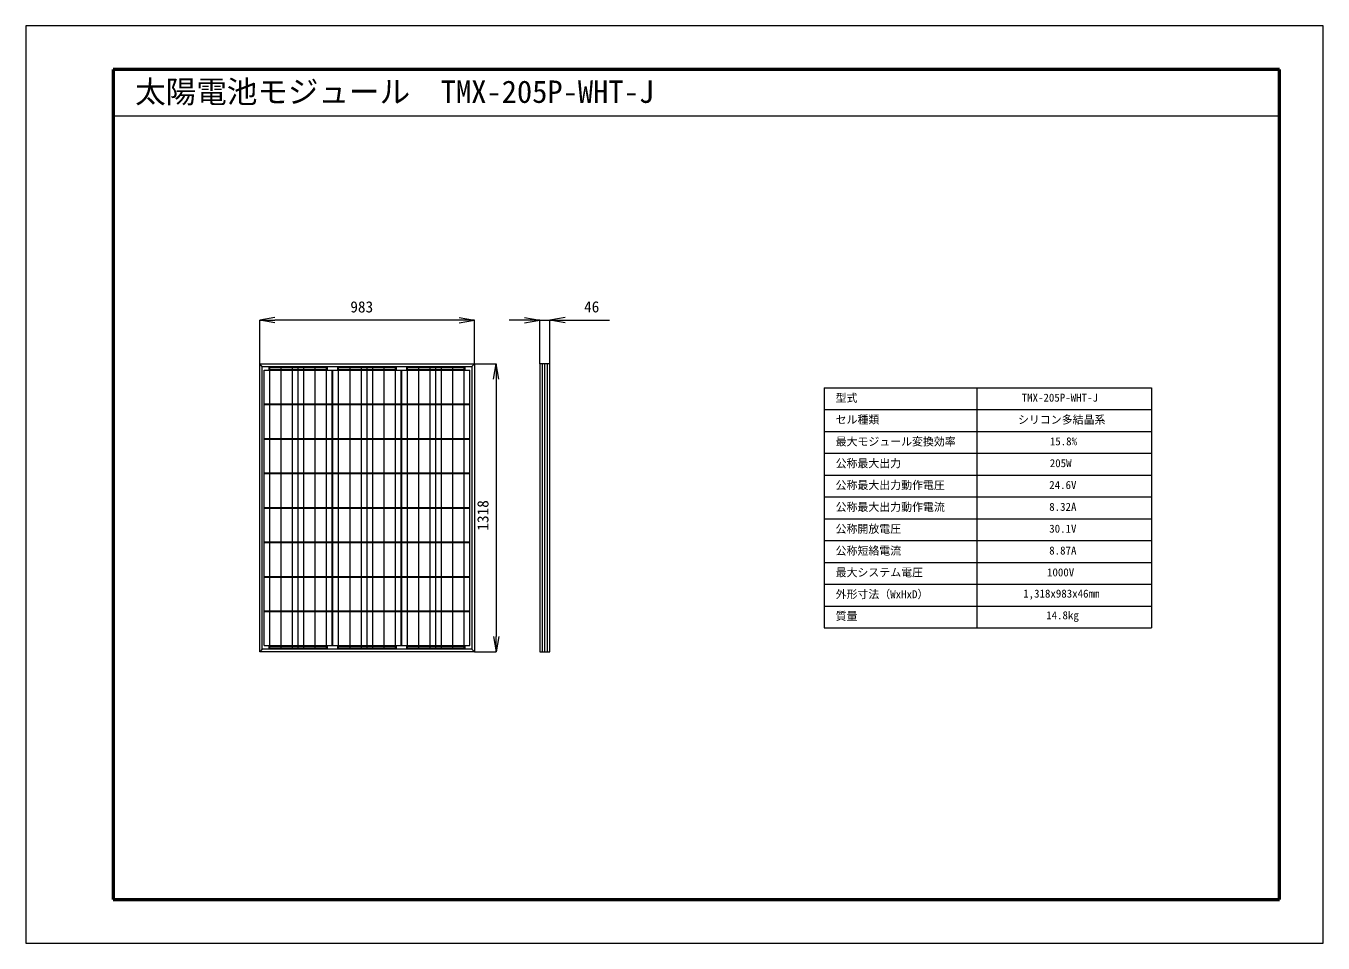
# Model space of a CAD drawing. Units: millimetres, scale not verified. Extents: x -2970 to 2970, y -2100 to 2100.
import ezdxf
from ezdxf.enums import TextEntityAlignment as Align

# ---------------------------------------------------------------- set-up
doc = ezdxf.new("R2010")
doc.units = ezdxf.units.MM
doc.header["$LTSCALE"] = 20
for name, color, linetype, lineweight in [('0-0_0', 7, 'Continuous', 18), ('0-2_用紙枠', 7, 'Continuous', 18), ('0-3_図面枠', 7, 'Continuous', 50)]:
    doc.layers.add(name, color=color, linetype=linetype, lineweight=lineweight)
doc.styles.add('ＭＳ ゴシック', font='')
doc.styles.get('ＭＳ ゴシック').set_extended_font_data('MS Gothic')

msp = doc.modelspace()

# ---------------------------------------------------------------- linework, layer by layer
at = {"layer": '0-0_0'}
for p, q in [((-1899.5, 552.51), (-1899.5, 752.75)), ((-1829.5, 740.72), (-1899.5, 752.39)), ((-986.5, 752.39), (-1829.5, 752.39)), ((-986.5, 764.06), (-916.5, 752.39)), ((-916.5, 552.51), (-916.5, 752.75)), ((-686.5, 752.75), (-756.5, 752.75)), ((-686.5, 764.42), (-616.5, 752.75)), ((-616.5, 552.51), (-616.5, 753.11)), ((-616.5, 752.75), (-570.5, 752.75)), ((-570.5, 552.51), (-570.5, 753.11)), ((-500.5, 741.08), (-570.5, 752.75)), ((-500.5, 752.75), (-297.83, 752.75)), ((-1887.5, 540.39), (-1899.5, 552.39)), ((-1853, -750.11), (-1853, 536.89)), ((-1801, -750.11), (-1801, 536.89)), ((-1749, -750.11), (-1749, 536.89)), ((-1723, -750.11), (-1723, 536.89)), ((-1697, -750.11), (-1697, 536.89)), ((-1645, -750.11), (-1645, 536.89)), ((-1593, -750.11), (-1593, 536.89)), ((-1538, -750.11), (-1538, 536.89)), ((-1486, -750.11), (-1486, 536.89)), ((-1434, -750.11), (-1434, 536.89)), ((-1408, -750.11), (-1408, 536.89)), ((-1382, -750.11), (-1382, 536.89)), ((-1330, -750.11), (-1330, 536.89)), ((-1278, -750.11), (-1278, 536.89)), ((-1223, -750.11), (-1223, 536.89)), ((-1171, -750.11), (-1171, 536.89)), ((-1119, -750.11), (-1119, 536.89)), ((-1093, -750.11), (-1093, 536.89)), ((-1067, -750.11), (-1067, 536.89)), ((-1015, -750.11), (-1015, 536.89)), ((-963, -750.11), (-963, 536.89)), ((-928.5, 540.39), (-916.5, 552.39)), ((-916.38, 552.39), (-816.14, 552.39)), ((-828.17, 482.39), (-816.5, 552.39)), ((-605, -765.61), (-605, 552.39)), ((-593.5, -765.61), (-593.5, 552.39)), ((-582, -765.61), (-582, 552.39)), ((-1879, -737.11), (-1879, 523.89)), ((-1879, 523.89), (-937, 523.89)), ((-1567, -737.11), (-1567, 523.89)), ((-1564, -737.11), (-1564, 523.89)), ((-1252, -737.11), (-1252, 523.89)), ((-1249, -737.11), (-1249, 523.89)), ((-937, -737.11), (-937, 523.89)), ((-816.5, 482.39), (-816.5, -695.61)), ((685, 443.39), (2185, 443.39)), ((685, 443.39), (685, -656.61)), ((1385, 443.39), (1385, -656.61)), ((2185, 443.39), (2185, -656.61)), ((-1879, 368.89), (-937, 368.89)), ((-1879, 365.89), (-937, 365.89)), ((685, 343.39), (2185, 343.39)), ((685, 243.39), (2185, 243.39)), ((-1879, 210.89), (-937, 210.89)), ((-1879, 207.89), (-937, 207.89)), ((685, 143.39), (2185, 143.39)), ((-1879, 52.89), (-937, 52.89)), ((-1879, 49.89), (-937, 49.89)), ((685, 43.39), (2185, 43.39)), ((685, -56.61), (2185, -56.61)), ((-1879, -105.11), (-937, -105.11)), ((-1879, -108.11), (-937, -108.11)), ((685, -156.61), (2185, -156.61)), ((-1879, -263.11), (-937, -263.11)), ((-1879, -266.11), (-937, -266.11)), ((685, -256.61), (2185, -256.61)), ((685, -356.61), (2185, -356.61)), ((-1879, -421.11), (-937, -421.11)), ((-1879, -424.11), (-937, -424.11)), ((685, -456.61), (2185, -456.61)), ((-1879, -579.11), (-937, -579.11)), ((-1879, -582.11), (-937, -582.11)), ((685, -556.61), (2185, -556.61)), ((-804.83, -695.61), (-816.5, -765.61)), ((685, -656.61), (2185, -656.61)), ((-1887.5, -753.61), (-1899.5, -765.61)), ((-1879, -737.11), (-937, -737.11)), ((-928.5, -753.61), (-916.5, -765.61)), ((-916.38, -765.61), (-816.14, -765.61))]:
    msp.add_line(p, q, dxfattribs=at)
for points in [[(-1829.5, 764.06), (-1899.5, 752.39), (-1829.5, 752.39)], [(-986.5, 740.72), (-916.5, 752.39), (-986.5, 752.39)], [(-686.5, 741.08), (-616.5, 752.75), (-686.5, 752.75)], [(-500.5, 764.42), (-570.5, 752.75), (-500.5, 752.75)], [(-804.83, 482.39), (-816.5, 552.39), (-816.5, 482.39)], [(-828.17, -695.61), (-816.5, -765.61), (-816.5, -695.61)]]:
    msp.add_lwpolyline(points, dxfattribs=at)
for points in [[(-916.5, -765.61), (-1899.5, -765.61), (-1899.5, 552.39), (-916.5, 552.39)], [(-928.5, -753.61), (-1887.5, -753.61), (-1887.5, 540.39), (-928.5, 540.39)], [(-1856, 536.89), (-1590, 536.89), (-1590, 526.89), (-1856, 526.89)], [(-1541, 536.89), (-1275, 536.89), (-1275, 526.89), (-1541, 526.89)], [(-1226, 536.89), (-960, 536.89), (-960, 526.89), (-1226, 526.89)], [(-616.5, -765.61), (-570.5, -765.61), (-570.5, 552.39), (-616.5, 552.39)], [(-1856, -740.11), (-1590, -740.11), (-1590, -750.11), (-1856, -750.11)], [(-1541, -740.11), (-1275, -740.11), (-1275, -750.11), (-1541, -750.11)], [(-1226, -740.11), (-960, -740.11), (-960, -750.11), (-1226, -750.11)]]:
    msp.add_lwpolyline(points, close=True, dxfattribs=at)
at = {"layer": '0-2_用紙枠'}
msp.add_lwpolyline([(-2970, -2100), (2970, -2100), (2970, 2100), (-2970, 2100)], close=True, dxfattribs=at)
at = {"layer": '0-3_図面枠'}
for p, q in [((-2570, 1900), (-2570, -1900)), ((2770, 1900), (-2570, 1900)), ((2770, -1900), (2770, 1900)), ((-2570, -1900), (2770, -1900))]:
    msp.add_line(p, q, dxfattribs=at)
at = {"layer": '0-3_図面枠', "lineweight": 18}
msp.add_line((2770, 1686.78), (-2570, 1686.78), dxfattribs=at)

# ---------------------------------------------------------------- texts
at = {"layer": '0-0_0', "style": 'ＭＳ ゴシック'}
for s, height, p in [('983', 51.32, (-1484.56, 772.39)), ('46', 51.32, (-414.08, 772.75)), ('  型式', 36.66, (688, 366.91)), ('TMX-205P-WHT-J', 36.66, (1589.81, 368.39)), ('  セル種類', 36.66, (688, 267.93)), ('シリコン多結晶系', 36.66, (1573.07, 267.37)), ('  最大モジュール変換効率', 36.66, (688, 167.25)), ('15.8%', 36.66, (1718.75, 168.39)), ('  公称最大出力', 36.66, (688, 67.48)), ('205W', 36.66, (1718.52, 68.39)), ('  公称最大出力動作電圧', 36.66, (688, -32.41)), ('24.6V', 36.66, (1716.02, -31.61)), ('  公称最大出力動作電流', 36.66, (688, -132.41)), ('8.32A', 36.66, (1716.02, -131.61)), ('  公称開放電圧', 36.66, (688, -232.52)), ('30.1V', 36.66, (1716.02, -231.61)), ('  公称短絡電流', 36.66, (688, -332.75)), ('8.87A', 36.66, (1716.02, -331.61)), ('  最大システム電圧', 36.66, (688, -432.07)), ('1000V', 36.66, (1705.8, -431.61)), ('  外形寸法（WxHxD）', 36.66, (688, -531.95)), ('1,318x983x46mm', 36.66, (1596.73, -528.88)), ('  質量', 36.66, (688, -631.95)), ('14.8kg', 36.66, (1702.04, -628.27))]:
    msp.add_text(s, height=height, dxfattribs=at).set_placement(p, align=Align.BOTTOM_LEFT)
msp.add_text('1318', height=51.32, rotation=90, dxfattribs=at).set_placement((-836.5, -211.41), align=Align.BOTTOM_LEFT)
at = {"layer": '0-3_図面枠', "style": 'ＭＳ ゴシック'}
msp.add_text('太陽電池モジュール\u3000TMX-205P-WHT-J', height=102.6, dxfattribs=at).set_placement((-2470, 1716.78), align=Align.BOTTOM_LEFT)

doc.saveas('drawing.dxf')
